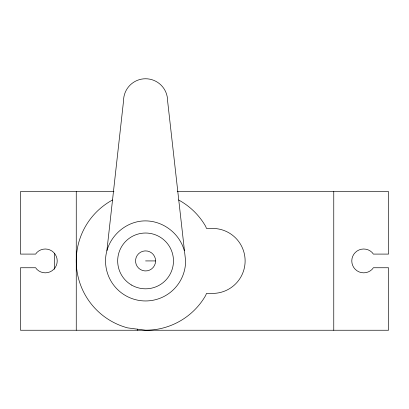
<?xml version="1.0" encoding="UTF-8"?>
<svg xmlns="http://www.w3.org/2000/svg" width="409" height="409" viewBox="0 0 409 409"><rect width="100%" height="100%" fill="white"/><g stroke="black" fill="none" stroke-linecap="round" stroke-linejoin="round"><path stroke-width="0.61" d="M106.902 250.559L123.554 100.778A22.014 22.014 0 0 1 145.573 78.758A22.014 22.014 0 0 1 167.588 100.778L185.609 260.922A40.036 40.036 0 0 1 145.573 300.958A40.036 40.036 0 0 1 105.537 260.922C105.399 239.495 124.147 220.753 145.573 220.886C163.273 220.983 179.566 233.488 184.244 250.559M113.953 191.601L20.45 191.601L20.45 254.091L35.649 254.091L36.871 252.496A11.917 11.917 0 0 1 53.727 252.496A11.917 11.917 0 0 1 53.727 269.347A11.917 11.917 0 0 1 36.871 269.347L35.649 267.752L20.45 267.752L20.45 330.242L388.55 330.242L388.55 267.752L373.351 267.752L372.129 269.347A11.917 11.917 0 0 1 355.273 269.347A11.917 11.917 0 0 1 355.273 252.496A11.917 11.917 0 0 1 372.129 252.496L373.351 254.091L388.55 254.091L388.55 191.601L177.215 191.601M145.573 260.922L155.599 260.922A10.026 10.026 0 0 0 140.558 252.235A10.026 10.026 0 0 0 140.558 269.603A10.026 10.026 0 0 0 155.599 260.922M333.764 191.601L333.764 330.242M137.434 329.168L137.434 330.242M76.253 191.601L76.253 330.242M54.428 253.258L54.428 269.224M112.536 199.981A69.32 69.32 0 0 0 127.634 327.88L145.573 330.242A69.32 69.32 0 0 0 205.604 295.579L206.504 293.401L212.639 293.401A32.48 32.48 0 0 0 245.119 260.922A32.48 32.48 0 0 0 212.639 228.442L206.504 228.442L205.604 226.264A69.32 69.32 0 0 0 178.605 199.981M131.621 285.083A27.904 27.904 0 0 0 173.472 260.922A27.904 27.904 0 0 0 131.621 236.76A27.904 27.904 0 0 0 131.621 285.083"/></g></svg>
